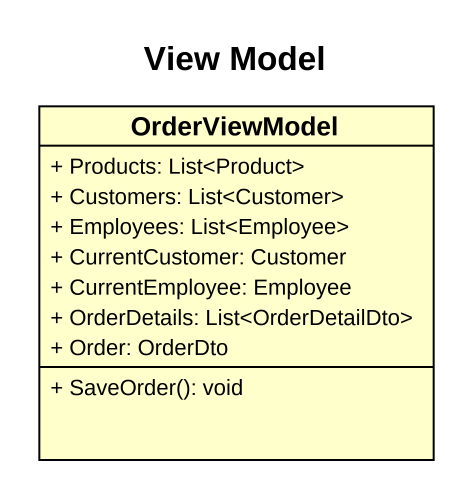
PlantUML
@startuml
title View Model
hide circle
hide empty members
skinparam classAttributeIconSize 0
class OrderViewModel {
  + Products: List<Product>
  + Customers: List<Customer>
  + Employees: List<Employee>
  + CurrentCustomer: Customer
  + CurrentEmployee: Employee
  + OrderDetails: List<OrderDetailDto>
  + Order: OrderDto
  + SaveOrder(): void
}
@enduml
